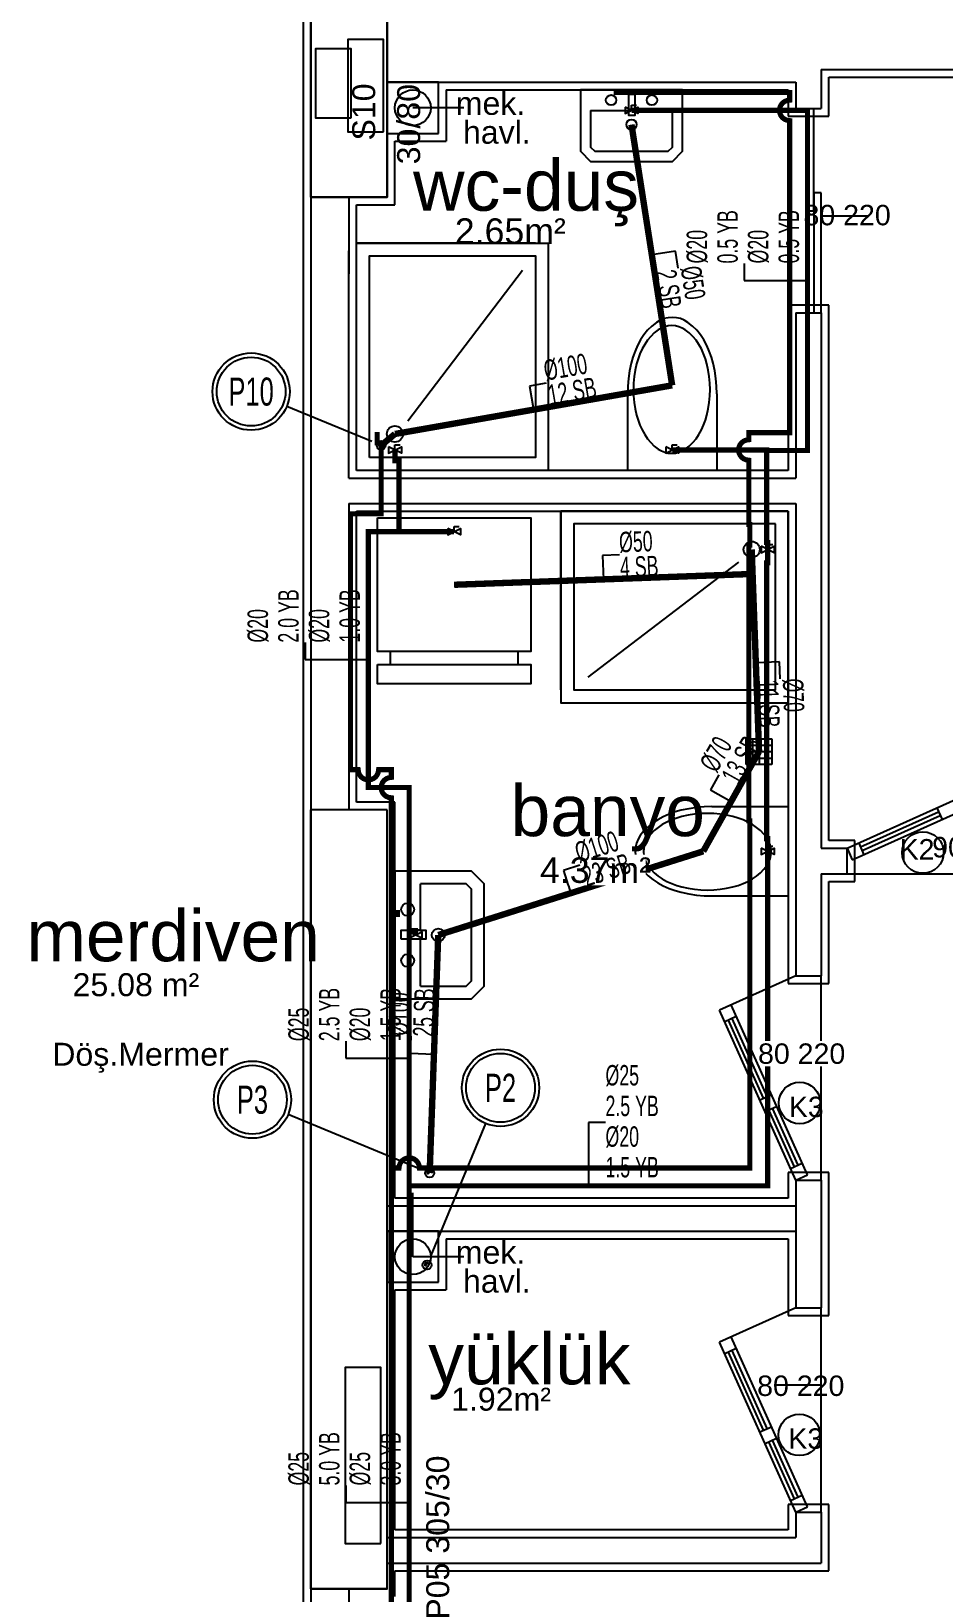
# Model space of a CAD drawing. Header units: centimetres. Extents: x -3962 to 30527, y -2 to 2802.
# Drawn here: x 11221 to 11578, y 1133 to 1744 of the extents above; entities that cross this region are included whole.
import ezdxf
from ezdxf.enums import TextEntityAlignment as Align

# ---------------------------------------------------------------- set-up
doc = ezdxf.new("R2010")
doc.units = ezdxf.units.CM
for name, pattern in [('BASMA HATTI', [31, 25, -6]), ('DASHED', [18, 12, -6]), ('PISSU HATTI', [26, 20, -6])]:
    doc.linetypes.add(name, pattern=pattern)
for name, color, linetype in [('MTY-PISSU-CAP', 211, 'CONTINUOUS'), ('MTY-PISSU-KOLON', 211, 'DASHED'), ('MTY-TEMIZSU-CAP', 101, 'CONTINUOUS'), ('MTY-VANA', 1, 'CONTINUOUS'), ('MTY-YUK-BIRIMI', 7, 'CONTINUOUS'), ('ROTAS-MIMARI', 8, 'CONTINUOUS'), ('ROTAS-MIMARI-KOLON', 8, 'CONTINUOUS'), ('ROTAS-MIMARI-YAZI', 8, 'CONTINUOUS'), ('ROTAS-PISSU-BORU-TAVANDAN', 6, 'PISSU HATTI'), ('ROTAS-PISSU-KOLONNO', 211, 'CONTINUOUS'), ('ROTAS-SICAKSU-BORU', 1, 'BASMA HATTI'), ('ROTAS-SOGUKSU-BORU', 5, 'CONTINUOUS'), ('ROTAS-TEFRIS', 15, 'CONTINUOUS')]:
    doc.layers.add(name, color=color, linetype=linetype)
doc.styles.add('ANOTATIVO', font='arial.ttf')
doc.styles.add('MTY_CAP', font='wturkce.SHX', dxfattribs={"width": 0.65, "height": 20})
doc.styles.add('MTYCAPLT', font='arial.ttf', dxfattribs={"width": 0.65, "height": 1})
doc.styles.add('ROTAS', font='arial.ttf')

# ---------------------------------------------------------------- blocks, each defined once
blk = doc.blocks.new('MTY-PIS SU CAP SB')
at = {"layer": 'MTY-PISSU-CAP'}
for p, q in [((0.833, 1.167), (0, 1.167)), ((0, 1.167), (0, 0))]:
    blk.add_line(p, q, dxfattribs=at)
at = {"layer": 'MTY-PISSU-CAP', "style": 'MTY_CAP', "width": 0.65}
blk.add_attdef('PSCP_001', (0.833, 1.29), '', height=1, dxfattribs=at)
at = {"layer": 'MTY-YUK-BIRIMI', "color": 211, "style": 'MTY_CAP', "width": 0.65}
blk.add_attdef('PS_001', (0.833, 0.066), '', height=1, dxfattribs=at)
blk = doc.blocks.new('MTY-PIS SU KOLON')
at = {"layer": 'MTY-PISSU-KOLON', "linetype": 'Continuous', "lineweight": -3}
blk.add_hatch(color=256, dxfattribs=at).paths.add_polyline_path([(-2.7, -0.1, 0.848135), (0, -0.1, -0.848135), (2.7, -0.1, 0.414214), (0, 2.6, 0.414214)])
blk.add_circle((0, 0), 3.5, dxfattribs=at)
blk = doc.blocks.new('MTY-KURESEL VANA')
at = {"layer": 'MTY-VANA'}
for p, q in [((0, 0), (0, 8)), ((0, 8), (8, 8))]:
    blk.add_line(p, q, dxfattribs=at)
blk.add_lwpolyline([(-10, 5), (-10, -5), (10, 5), (10, -5), (-10, 5)], dxfattribs=at)
at = {"layer": 'MTY-VANA', "style": 'MTYCAPLT', "width": 0.65}
blk.add_attdef('CAP', text='', height=10, dxfattribs=at).set_placement((-1.1, 0), align=Align.CENTER)
blk = doc.blocks.new('MTY-TEMIZ SU CAP MB')
at = {"layer": 'MTY-TEMIZSU-CAP'}
for p, q in [((0.833, 3.096), (0, 3.096)), ((0, 3.096), (0, 0))]:
    blk.add_line(p, q, dxfattribs=at)
at = {"layer": 'MTY-TEMIZSU-CAP', "style": 'MTY_CAP', "width": 0.65}
for tag, p in [('SOCP_001', (0.833, 4.917)), ('SCCP_001', (0.833, 1.917))]:
    blk.add_attdef(tag, p, '', height=1, dxfattribs=at)
at = {"layer": 'MTY-YUK-BIRIMI', "color": 101, "style": 'MTY_CAP', "width": 0.65}
for tag, p in [('SO_001', (0.833, 3.417)), ('SC_001', (0.833, 0.417))]:
    blk.add_attdef(tag, p, '', height=1, dxfattribs=at)
blk = doc.blocks.new('MTY-KOLON NO PIS SU')
at = {"color": 6, "linetype": 'Continuous', "ltscale": 100}
blk.add_circle((0, 0), 27.5, dxfattribs=at)
at = {"color": 7, "linetype": 'Continuous', "ltscale": 100}
blk.add_circle((0, 0), 24.5, dxfattribs=at)
at = {"style": 'ANOTATIVO', "width": 0.65}
blk.add_attdef('K', text='', height=20, dxfattribs=at).set_placement((0, 0), align=Align.MIDDLE_CENTER)

msp = doc.modelspace()

# ---------------------------------------------------------------- linework, layer by layer
at = {"layer": 'ROTAS-MIMARI'}
for p, q in [((11327.41, 1762.24), (11327.41, 1679.24)), ((11530.41, 1729.24), (11650.41, 1729.24)), ((11530.41, 1729.24), (11530.41, 1713.95)), ((11533.41, 1710.95), (11533.41, 1726.24)), ((11533.41, 1726.24), (11647.41, 1726.24)), ((11360.41, 1724.24), (11520.41, 1724.24)), ((11380.41, 1724.24), (11360.41, 1724.24)), ((11360.41, 1724.24), (11360.41, 1704.24)), ((11380.41, 1704.24), (11380.41, 1724.24)), ((11383.41, 1721.24), (11517.41, 1721.24)), ((11383.41, 1721.24), (11383.41, 1701.24)), ((11517.41, 1721.24), (11517.41, 1710.95)), ((11520.41, 1724.24), (11520.41, 1713.95)), ((11390.41, 1714.24), (11370.41, 1714.24)), ((11520.41, 1713.95), (11530.41, 1713.95)), ((11524.41, 1713.95), (11524.41, 1673.95)), ((11527.41, 1673.95), (11527.41, 1713.95)), ((11517.41, 1710.95), (11533.41, 1710.95)), ((11360.41, 1704.24), (11380.41, 1704.24)), ((11363.41, 1676.24), (11363.41, 1701.24)), ((11363.41, 1701.24), (11383.41, 1701.24)), ((11327.41, 1679.24), (11327.41, 1439.24)), ((11330.41, 1679.24), (11330.41, 1439.24)), ((11345.41, 1679.24), (11345.41, 1649.24)), ((11348.41, 1572.24), (11348.41, 1676.24)), ((11348.41, 1676.24), (11363.41, 1676.24)), ((11527.41, 1680.92), (11527.41, 1633.95)), ((11530.41, 1680.92), (11527.41, 1680.92)), ((11530.41, 1633.95), (11530.41, 1680.92)), ((11524.41, 1673.95), (11527.41, 1673.95)), ((11530.41, 1671.94), (11548.52, 1671.94)), ((11345.41, 1569.24), (11345.41, 1658.24)), ((11418.41, 1661.24), (11348.41, 1661.24)), ((11533.41, 1636.95), (11517.41, 1636.95)), ((11517.41, 1636.95), (11517.41, 1572.24)), ((11520.41, 1633.95), (11520.41, 1569.24)), ((11520.41, 1633.95), (11530.41, 1633.95)), ((11527.41, 1633.95), (11530.41, 1633.95)), ((11530.41, 1633.95), (11530.41, 1424.24)), ((11533.41, 1427.24), (11533.41, 1636.95)), ((11454.49, 1602.16), (11454.49, 1572.28)), ((11489.49, 1602.16), (11489.49, 1572.24)), ((11517.41, 1572.24), (11348.41, 1572.24)), ((11489.49, 1572.24), (11454.45, 1572.24)), ((11345.41, 1569.24), (11520.41, 1569.24)), ((11345.41, 1559.24), (11520.41, 1559.24)), ((11345.41, 1559.24), (11345.41, 1439.24)), ((11348.41, 1442.24), (11348.41, 1556.24)), ((11348.41, 1556.24), (11517.41, 1556.24)), ((11428.41, 1486.24), (11428.41, 1556.24)), ((11517.41, 1556.24), (11517.41, 1371.24)), ((11520.41, 1559.24), (11520.41, 1374.24)), ((11501.02, 1457.08), (11501.02, 1467.08)), ((11501.02, 1467.08), (11511.02, 1467.08)), ((11501.02, 1464.61), (11511.02, 1464.61)), ((11501.02, 1462.08), (11511.02, 1462.08)), ((11503.48, 1467.08), (11503.48, 1457.08)), ((11506.1, 1467.08), (11506.1, 1457.08)), ((11508.72, 1467.08), (11508.72, 1457.08)), ((11511.02, 1467.08), (11511.02, 1457.08)), ((11501.02, 1459.55), (11511.02, 1459.55)), ((11511.02, 1457.08), (11501.02, 1457.08)), ((11540.49, 1424.24), (11615.37, 1457.88)), ((11542.53, 1419.68), (11617.42, 1453.32)), ((11327.41, 1439.24), (11327.41, 1414.24)), ((11363.41, 1442.24), (11348.41, 1442.24)), ((11363.41, 1287.24), (11363.41, 1442.24)), ((11487.54, 1440.54), (11517.46, 1440.54)), ((11517.46, 1440.54), (11517.46, 1405.5)), ((11545.71, 1424.8), (11576.31, 1438.55)), ((11575.65, 1440.03), (11577.69, 1435.47)), ((11546.36, 1423.36), (11576.96, 1437.11)), ((11543.49, 1427.24), (11533.41, 1427.24)), ((11543.49, 1411.24), (11543.49, 1427.24)), ((11545.05, 1426.29), (11547.1, 1421.72)), ((11530.41, 1424.24), (11540.49, 1424.24)), ((11540.49, 1414.24), (11540.49, 1424.24)), ((11540.49, 1424.24), (11542.53, 1419.68)), ((11327.41, 1414.24), (11327.41, 1209.24)), ((11530.41, 1414.24), (11530.41, 1374.24)), ((11530.41, 1414.24), (11540.49, 1414.24)), ((11540.49, 1414.24), (11630.49, 1414.24)), ((11533.41, 1371.24), (11533.41, 1411.24)), ((11533.41, 1411.24), (11543.49, 1411.24)), ((11487.54, 1405.54), (11517.42, 1405.54)), ((11520.41, 1374.24), (11490.5, 1360.8)), ((11517.41, 1371.24), (11533.41, 1371.24)), ((11520.41, 1374.24), (11530.41, 1374.24)), ((11530.41, 1294.24), (11530.41, 1374.24)), ((11520.41, 1294.24), (11490.5, 1360.8)), ((11497.11, 1358.29), (11492.55, 1356.24)), ((11524.97, 1296.29), (11495.06, 1362.85)), ((11507.79, 1326.3), (11494.04, 1356.9)), ((11509.23, 1326.95), (11495.48, 1357.55)), ((11512.3, 1343.96), (11530.41, 1343.96)), ((11506.3, 1325.64), (11510.86, 1327.69)), ((11508.35, 1321.08), (11512.91, 1323.13)), ((11519.85, 1299.46), (11509.84, 1321.74)), ((11521.29, 1300.11), (11511.28, 1322.39)), ((11533.41, 1297.24), (11517.41, 1297.24)), ((11517.41, 1297.24), (11517.41, 1287.24)), ((11518.36, 1298.8), (11522.92, 1300.85)), ((11533.41, 1241.24), (11533.41, 1297.24)), ((11520.41, 1294.24), (11524.97, 1296.29)), ((11520.41, 1294.24), (11520.41, 1244.24)), ((11520.41, 1294.24), (11530.41, 1294.24)), ((11530.41, 1294.24), (11530.41, 1244.24)), ((11517.41, 1287.24), (11363.41, 1287.24)), ((11370.41, 1264.24), (11370.41, 1289.24)), ((11360.41, 1284.24), (11520.41, 1284.24)), ((11360.41, 1274.24), (11520.41, 1274.24)), ((11380.41, 1274.24), (11360.41, 1274.24)), ((11360.41, 1274.24), (11360.41, 1254.24)), ((11380.41, 1254.24), (11380.41, 1274.24)), ((11383.41, 1271.24), (11517.41, 1271.24)), ((11383.41, 1271.24), (11383.41, 1251.24)), ((11517.41, 1271.24), (11517.41, 1241.24)), ((11390.41, 1264.24), (11370.41, 1264.24)), ((11360.41, 1254.24), (11380.41, 1254.24)), ((11363.41, 1212.24), (11363.41, 1251.24)), ((11363.41, 1251.24), (11383.41, 1251.24)), ((11520.41, 1244.24), (11490.5, 1230.8)), ((11520.41, 1244.24), (11530.41, 1244.24)), ((11530.41, 1164.24), (11530.41, 1244.24)), ((11517.41, 1241.24), (11533.41, 1241.24)), ((11520.41, 1164.24), (11490.5, 1230.8)), ((11524.97, 1166.29), (11495.06, 1232.85)), ((11497.11, 1228.29), (11492.55, 1226.24)), ((11507.79, 1196.3), (11494.04, 1226.9)), ((11509.23, 1196.95), (11495.48, 1227.55)), ((11363.41, 1157.26), (11363.41, 1212.24)), ((11511.91, 1214.02), (11530.03, 1214.02)), ((11327.41, 1209.24), (11327.41, 1134.24)), ((11506.3, 1195.64), (11510.86, 1197.69)), ((11508.35, 1191.08), (11512.91, 1193.13)), ((11519.85, 1169.46), (11509.84, 1191.74)), ((11521.29, 1170.11), (11511.28, 1192.39)), ((11518.36, 1168.8), (11522.92, 1170.85)), ((11533.41, 1167.24), (11517.41, 1167.24)), ((11517.41, 1167.24), (11517.41, 1157.24)), ((11520.41, 1164.24), (11524.97, 1166.29)), ((11520.41, 1164.24), (11520.41, 1154.24)), ((11520.41, 1164.24), (11530.41, 1164.24)), ((11530.41, 1164.24), (11530.41, 1144.24)), ((11533.41, 1141.24), (11533.41, 1167.24)), ((11517.41, 1157.26), (11363.41, 1157.26)), ((11360.41, 1154.26), (11520.41, 1154.26)), ((11360.41, 1144.26), (11530.41, 1144.26)), ((11363.41, 1141.26), (11533.41, 1141.26)), ((11363.41, 1131.24), (11363.41, 1141.26)), ((11327.41, 1134.24), (11327.41, 1101.24)), ((11330.41, 1134.24), (11330.41, 1104.24)), ((11345.41, 1134.24), (11345.41, 1104.24))]:
    msp.add_line(p, q, dxfattribs=at)
for points in [[(11330.41, 1679.24), (11330.41, 1759.24)], [(11360.41, 1759.24), (11360.41, 1679.24)], [(11476.06, 1721.24), (11436.06, 1721.24), (11436.06, 1697.24), (11440.06, 1693.24), (11472.06, 1693.24), (11476.06, 1697.24), (11476.06, 1721.24)], [(11454.82, 1719.41), (11454.82, 1711.41), (11457.5, 1711.41), (11457.5, 1719.41), (11454.82, 1719.41)], [(11440.06, 1713.24), (11440.06, 1698.89), (11441.72, 1697.24), (11470.4, 1697.24), (11472.06, 1698.89), (11472.06, 1713.24)], [(11440.06, 1713.24), (11454.82, 1713.24)], [(11457.5, 1713.24), (11472.06, 1713.24)], [(11360.41, 1679.24), (11330.41, 1679.24)], [(11348.41, 1572.24), (11348.41, 1661.24), (11423.41, 1661.24), (11423.41, 1572.24), (11348.41, 1572.24)], [(11353.41, 1577.24), (11353.41, 1656.24), (11418.41, 1656.24), (11418.41, 1577.24), (11353.41, 1577.24)], [(11413.41, 1650.5), (11368.41, 1591.5)], [(11465.86, 1630.21), (11464.03, 1628.76), (11462.37, 1627.13), (11460.9, 1625.33), (11459.61, 1623.38)], [(11466.54, 1627.28), (11464.99, 1626.08), (11463.58, 1624.72), (11462.31, 1623.23), (11461.22, 1621.6)], [(11471.99, 1632.16), (11470.36, 1632.04), (11468.77, 1631.66), (11467.27, 1631.05), (11465.86, 1630.21)], [(11471.82, 1628.92), (11470.42, 1628.82), (11469.06, 1628.5), (11467.76, 1627.99), (11466.54, 1627.28)], [(11477.1, 1627.28), (11475.89, 1627.99), (11474.59, 1628.5), (11473.23, 1628.82), (11471.82, 1628.92)], [(11478.11, 1630.21), (11476.71, 1631.05), (11475.2, 1631.66), (11473.62, 1632.04), (11471.99, 1632.16)], [(11482.43, 1621.6), (11481.33, 1623.23), (11480.07, 1624.72), (11478.66, 1626.08), (11477.1, 1627.28)], [(11484.36, 1623.38), (11483.08, 1625.33), (11481.6, 1627.13), (11479.94, 1628.76), (11478.11, 1630.21)], [(11459.61, 1623.38), (11458.44, 1621.19), (11457.43, 1618.92), (11456.59, 1616.59), (11455.92, 1614.2)], [(11461.22, 1621.6), (11460.21, 1619.78), (11459.35, 1617.89), (11458.63, 1615.94), (11458.05, 1613.94)], [(11485.6, 1613.94), (11485.02, 1615.94), (11484.3, 1617.89), (11483.43, 1619.78), (11482.43, 1621.6)], [(11488.05, 1614.2), (11487.38, 1616.59), (11486.54, 1618.92), (11485.53, 1621.19), (11484.36, 1623.38)], [(11455.92, 1614.2), (11455.3, 1611.23), (11454.85, 1608.23), (11454.58, 1605.2), (11454.49, 1602.16)], [(11458.05, 1613.94), (11457.51, 1611.47), (11457.13, 1608.97), (11456.9, 1606.45), (11456.82, 1603.92)], [(11486.82, 1603.92), (11486.75, 1606.45), (11486.52, 1608.97), (11486.13, 1611.47), (11485.6, 1613.94)], [(11489.49, 1602.16), (11489.4, 1605.2), (11489.13, 1608.23), (11488.68, 1611.23), (11488.05, 1614.2)], [(11456.82, 1603.92), (11456.9, 1601.39), (11457.13, 1598.88), (11457.51, 1596.38), (11458.05, 1593.91)], [(11485.6, 1593.91), (11486.13, 1596.38), (11486.52, 1598.88), (11486.75, 1601.39), (11486.82, 1603.92)], [(11458.05, 1593.91), (11458.63, 1591.91), (11459.35, 1589.96), (11460.21, 1588.07), (11461.22, 1586.24)], [(11482.43, 1586.24), (11483.43, 1588.07), (11484.3, 1589.96), (11485.02, 1591.91), (11485.6, 1593.91)], [(11461.22, 1586.24), (11462.31, 1584.62), (11463.58, 1583.12), (11464.99, 1581.77), (11466.54, 1580.57)], [(11477.1, 1580.57), (11478.66, 1581.77), (11480.07, 1583.12), (11481.33, 1584.62), (11482.43, 1586.24)], [(11466.54, 1580.57), (11467.76, 1579.86), (11469.06, 1579.34), (11470.42, 1579.03), (11471.82, 1578.92)], [(11471.82, 1578.92), (11473.23, 1579.03), (11474.59, 1579.34), (11475.89, 1579.86), (11477.1, 1580.57)], [(11356.57, 1553.61), (11416.57, 1553.61), (11416.57, 1501.26), (11356.57, 1501.26), (11356.57, 1553.61)], [(11517.41, 1556.24), (11428.41, 1556.24), (11428.41, 1481.24), (11517.41, 1481.24), (11517.41, 1556.24)], [(11512.41, 1551.24), (11433.41, 1551.24), (11433.41, 1486.24), (11512.41, 1486.24), (11512.41, 1551.24)], [(11439.15, 1491.24), (11498.15, 1536.24)], [(11361.57, 1501.26), (11361.57, 1496.26)], [(11411.57, 1501.26), (11411.57, 1496.26)], [(11356.57, 1496.26), (11416.57, 1496.26), (11416.57, 1488.61), (11356.57, 1488.61), (11356.57, 1496.26)], [(11360.41, 1439.24), (11330.41, 1439.24)], [(11330.41, 1134.24), (11330.41, 1439.24)], [(11360.41, 1134.24), (11360.41, 1439.24)], [(11475.5, 1439.11), (11473.11, 1438.44), (11470.78, 1437.6), (11468.51, 1436.59), (11466.32, 1435.42)], [(11487.54, 1440.54), (11484.5, 1440.45), (11481.47, 1440.18), (11478.47, 1439.74), (11475.5, 1439.11)], [(11485.78, 1437.88), (11483.25, 1437.8), (11480.73, 1437.57), (11478.23, 1437.19), (11475.76, 1436.65)], [(11495.79, 1436.65), (11493.32, 1437.19), (11490.82, 1437.57), (11488.31, 1437.8), (11485.78, 1437.88)], [(11466.32, 1435.42), (11464.37, 1434.14), (11462.57, 1432.66), (11460.94, 1431), (11459.49, 1429.17)], [(11468.1, 1433.48), (11466.47, 1432.39), (11464.98, 1431.13), (11463.62, 1429.71), (11462.42, 1428.16)], [(11475.76, 1436.65), (11473.76, 1436.08), (11471.81, 1435.35), (11469.92, 1434.49), (11468.1, 1433.48)], [(11503.46, 1433.48), (11501.63, 1434.49), (11499.74, 1435.35), (11497.79, 1436.08), (11495.79, 1436.65)], [(11509.13, 1428.16), (11507.93, 1429.71), (11506.58, 1431.13), (11505.08, 1432.39), (11503.46, 1433.48)], [(11459.49, 1429.17), (11458.65, 1427.77), (11458.04, 1426.26), (11457.66, 1424.68), (11457.54, 1423.04)], [(11462.42, 1428.16), (11461.71, 1426.94), (11461.2, 1425.64), (11460.88, 1424.28), (11460.78, 1422.88)], [(11510.78, 1422.88), (11510.67, 1424.28), (11510.36, 1425.64), (11509.84, 1426.94), (11509.13, 1428.16)], [(11457.54, 1423.04), (11457.66, 1421.41), (11458.04, 1419.83), (11458.65, 1418.32), (11459.49, 1416.92)], [(11460.78, 1422.88), (11460.88, 1421.48), (11461.2, 1420.11), (11461.71, 1418.81), (11462.42, 1417.6)], [(11509.13, 1417.6), (11509.84, 1418.81), (11510.36, 1420.11), (11510.67, 1421.48), (11510.78, 1422.88)], [(11363.41, 1415.25), (11363.41, 1365.25), (11393.41, 1365.25), (11398.41, 1370.25), (11398.41, 1410.25), (11393.41, 1415.25), (11363.41, 1415.25)], [(11459.49, 1416.92), (11460.94, 1415.09), (11462.57, 1413.43), (11464.37, 1411.95), (11466.32, 1410.67)], [(11462.42, 1417.6), (11463.62, 1416.04), (11464.98, 1414.63), (11466.47, 1413.37), (11468.1, 1412.27)], [(11503.46, 1412.27), (11505.08, 1413.37), (11506.58, 1414.63), (11507.93, 1416.04), (11509.13, 1417.6)], [(11373.41, 1370.25), (11391.34, 1370.25), (11393.41, 1372.32), (11393.41, 1408.18), (11391.34, 1410.25), (11373.41, 1410.25)], [(11373.41, 1392.05), (11373.41, 1410.25)], [(11466.32, 1410.67), (11468.51, 1409.5), (11470.78, 1408.49), (11473.11, 1407.65), (11475.5, 1406.98)], [(11468.1, 1412.27), (11469.92, 1411.27), (11471.81, 1410.4), (11473.76, 1409.68), (11475.76, 1409.1)], [(11475.5, 1406.98), (11478.47, 1406.35), (11481.47, 1405.9), (11484.5, 1405.63), (11487.54, 1405.54)], [(11475.76, 1409.1), (11478.23, 1408.57), (11480.73, 1408.19), (11483.25, 1407.95), (11485.78, 1407.88)], [(11485.78, 1407.88), (11488.31, 1407.95), (11490.82, 1408.19), (11493.32, 1408.57), (11495.79, 1409.1)], [(11495.79, 1409.1), (11497.79, 1409.68), (11499.74, 1410.4), (11501.63, 1411.27), (11503.46, 1412.27)], [(11365.69, 1388.7), (11375.69, 1388.7), (11375.69, 1392.05), (11365.69, 1392.05), (11365.69, 1388.7)], [(11373.41, 1370.25), (11373.41, 1388.7)], [(11360.41, 1134.24), (11330.41, 1134.24)]]:
    msp.add_lwpolyline(points, dxfattribs=at)
for centre, radius in [((11370.41, 1714.24), 7), ((11448.06, 1717.24), 2.02), ((11464.06, 1717.24), 2.02), ((11456.06, 1707.67), 2.02), ((11363.41, 1586.5), 3.16), ((11503.15, 1541.24), 3.16), ((11570.18, 1422.56), 8.14), ((11368.41, 1400.25), 2.52), ((11380.37, 1390.25), 2.52), ((11368.41, 1380.25), 2.52), ((11521.91, 1324.47), 8.14), ((11370.41, 1264.24), 7), ((11521.8, 1194.48), 8.14)]:
    msp.add_circle(centre, radius, dxfattribs=at)
at = {"layer": 'ROTAS-MIMARI-KOLON'}
for points in [[(11360.41, 1759.24), (11330.41, 1759.24), (11330.41, 1679.24), (11360.41, 1679.24), (11360.41, 1759.24)], [(11346.23, 1710.27), (11346.23, 1737.3), (11332.27, 1737.3), (11332.27, 1710.27), (11346.23, 1710.27)], [(11358.89, 1704.86), (11358.89, 1740.98), (11344.92, 1740.98), (11344.92, 1704.86), (11358.89, 1704.86)], [(11360.41, 1439.24), (11330.41, 1439.24), (11330.41, 1134.24), (11360.41, 1134.24), (11360.41, 1439.24)], [(11357.9, 1151.91), (11357.9, 1220.88), (11343.93, 1220.88), (11343.93, 1151.91), (11357.9, 1151.91)]]:
    msp.add_lwpolyline(points, dxfattribs=at)
at = {"layer": 'ROTAS-PISSU-BORU-TAVANDAN', "const_width": 2.5}
for points in [[(11456.06, 1707.67), (11471.99, 1605.54)], [(11471.99, 1605.54), (11363.41, 1586.5)], [(11363.41, 1586.5), (11358, 1582)], [(11503.15, 1541.24), (11503.49, 1531.67)], [(11386.57, 1527.43), (11503.49, 1531.67)], [(11503.49, 1531.67), (11506.02, 1462.08)], [(11506.02, 1462.08), (11484.16, 1423.04)], [(11484.16, 1423.04), (11380.37, 1390.25)], [(11380.37, 1390.25), (11377, 1297)]]:
    msp.add_lwpolyline(points, dxfattribs=at)
at = {"layer": 'ROTAS-PISSU-KOLONNO'}
for p, q in [((11354.3, 1583.53), (11321.04, 1597.31)), ((11373.3, 1298.53), (11321.57, 1319.96)), ((11377.53, 1264.7), (11398.96, 1316.43))]:
    msp.add_line(p, q, dxfattribs=at)
at = {"layer": 'ROTAS-SICAKSU-BORU', "const_width": 2}
for points in [[(11362, 1299), (11365, 1299), (11365.14, 1300.04), (11365.54, 1301), (11366.17, 1301.83), (11367, 1302.46), (11367.96, 1302.86), (11369, 1303), (11370.04, 1302.86), (11371, 1302.46), (11371.83, 1301.83), (11372.46, 1301), (11372.86, 1300.04), (11373, 1299), (11502.41, 1299), (11502.41, 1430.04), (11502.41, 1435), (11502, 1435), (11502, 1543), (11502.41, 1543), (11502.41, 1547), (11502.41, 1548.24), (11502.41, 1551), (11502, 1551), (11502, 1576.23), (11500.96, 1576.37), (11500, 1576.77), (11499.17, 1577.4), (11498.54, 1578.23), (11498.14, 1579.2), (11498, 1580.23), (11498.14, 1581.27), (11498.54, 1582.23), (11499.17, 1583.06), (11500, 1583.7), (11500.96, 1584.1), (11502, 1584.23), (11502, 1587), (11518, 1587), (11518, 1709.23), (11516.96, 1709.37), (11516, 1709.77), (11515.17, 1710.4), (11514.54, 1711.23), (11514.14, 1712.2), (11514, 1713.23), (11514.14, 1714.27), (11514.54, 1715.23), (11515.17, 1716.06), (11516, 1716.7), (11516.96, 1717.1), (11518, 1717.23), (11518, 1720.24), (11449.06, 1720.24)], [(11362, 1399), (11362, 1444), (11360.96, 1444.14), (11360, 1444.54), (11359.17, 1445.17), (11358.54, 1446), (11358.14, 1446.96), (11358, 1448), (11358.14, 1449.04), (11358.54, 1450), (11359.17, 1450.83), (11360, 1451.46), (11360.96, 1451.86), (11362, 1452), (11362, 1455), (11357, 1455), (11356.86, 1453.96), (11356.46, 1453), (11355.83, 1452.17), (11355, 1451.54), (11354.04, 1451.14), (11353, 1451), (11351.96, 1451.14), (11351, 1451.54), (11350.17, 1452.17), (11349.54, 1453), (11349.14, 1453.96), (11349, 1455), (11346, 1455), (11346, 1555.24), (11358, 1555.24), (11358, 1583), (11356.41, 1583), (11356.41, 1587.24)], [(11362, 1299), (11362, 1399)], [(11362, 1399), (11364.41, 1399), (11364.41, 1397.25)], [(11230, 712.15), (11226, 712.15), (11226, 823), (11226.86, 823), (11226.86, 827.39), (11226.86, 963), (11362, 963), (11362, 1040), (11360.96, 1040.13), (11360, 1040.53), (11359.17, 1041.17), (11358.54, 1042), (11358.14, 1042.96), (11358, 1044), (11358.14, 1045.03), (11358.54, 1046), (11359.17, 1046.83), (11360, 1047.46), (11360.96, 1047.86), (11362, 1048), (11362, 1051), (11362, 1299)]]:
    msp.add_lwpolyline(points, dxfattribs=at)
at = {"layer": 'ROTAS-SOGUKSU-BORU', "const_width": 2}
for points in [[(11509, 1580), (11525, 1580), (11525, 1713.24), (11456.06, 1713.24)], [(11365, 1548.24), (11365, 1576), (11363.41, 1576), (11363.41, 1580.24)], [(11369, 1292), (11509.41, 1292), (11509.41, 1423.04), (11509.41, 1428), (11509, 1428), (11509, 1536), (11509.41, 1536), (11509.41, 1540), (11509.41, 1541.24), (11509.41, 1544), (11509, 1544), (11509, 1580)], [(11471.99, 1580.24), (11509, 1580.24), (11509, 1580)], [(11369, 1392), (11369, 1448), (11353, 1448), (11353, 1548.24), (11365, 1548.24)], [(11365, 1548.24), (11386.57, 1548.24)], [(11369, 1292), (11369, 1392)], [(11369, 1392), (11371.41, 1392), (11371.41, 1390.25)], [(11369, 1044), (11369, 1292)]]:
    msp.add_lwpolyline(points, dxfattribs=at)

# ---------------------------------------------------------------- block references
at = {"layer": 'ROTAS-PISSU-KOLONNO'}
ref = msp.add_blockref('MTY-KOLON NO PIS SU', (11307.07, 1603.1), dxfattribs=dict(at, xscale=0.55, yscale=0.55))
ref.add_attrib('K', 'P10', dxfattribs={"height": 11, "style": 'ANOTATIVO', "width": 0.65}).set_placement((11307.07, 1603.1), align=Align.MIDDLE_CENTER)
ref = msp.add_blockref('MTY-KOLON NO PIS SU', (11404.75, 1330.41), dxfattribs=dict(at, xscale=0.55, yscale=0.55))
ref.add_attrib('K', 'P2', dxfattribs={"height": 11, "style": 'ANOTATIVO', "width": 0.65}).set_placement((11404.75, 1330.41), align=Align.MIDDLE_CENTER)
ref = msp.add_blockref('MTY-KOLON NO PIS SU', (11307.59, 1325.75), dxfattribs=dict(at, xscale=0.55, yscale=0.55))
ref.add_attrib('K', 'P3', dxfattribs={"height": 11, "style": 'ANOTATIVO', "width": 0.65}).set_placement((11307.59, 1325.75), align=Align.MIDDLE_CENTER)
at = {"layer": 'ROTAS-TEFRIS'}
for name, p, xscale, yscale in [('MTY-KURESEL VANA', (11456.06, 1713.24), 0.25, 0.25), ('MTY-PIS SU KOLON', (11358, 1582), 0.5, 0.5), ('MTY-KURESEL VANA', (11363.41, 1580.24), 0.25, 0.25), ('MTY-KURESEL VANA', (11471.99, 1580.24), 0.25, 0.25), ('MTY-KURESEL VANA', (11386.57, 1548.24), 0.25, 0.25), ('MTY-KURESEL VANA', (11509.41, 1541.24), 0.25, 0.25), ('MTY-KURESEL VANA', (11509.41, 1423.04), 0.25, 0.25), ('MTY-KURESEL VANA', (11371.41, 1390.25), 0.25, 0.25), ('MTY-PIS SU KOLON', (11377, 1297), 0.5, 0.5), ('MTY-PIS SU KOLON', (11376, 1261), 0.5, 0.5)]:
    msp.add_blockref(name, p, dxfattribs=dict(at, xscale=xscale, yscale=yscale))
ref = msp.add_blockref('MTY-TEMIZ SU CAP MB', (11525, 1646.62), dxfattribs=dict(at, xscale=8, yscale=8, rotation=90))
ref.add_attrib('SCCP_001', 'Ø20', (11509.67, 1653.28), dxfattribs={"height": 8, "rotation": 90, "style": 'MTY_CAP', "width": 0.65})
ref.add_attrib('SC_001', '0.5 YB', (11521.67, 1653.28), dxfattribs={"color": 101, "height": 8, "rotation": 90, "style": 'MTY_CAP', "width": 0.65})
ref.add_attrib('SO_001', '0.5 YB', (11497.67, 1653.28), dxfattribs={"color": 101, "height": 8, "rotation": 90, "style": 'MTY_CAP', "width": 0.65})
ref.add_attrib('SOCP_001', 'Ø20', (11485.67, 1653.28), dxfattribs={"height": 8, "rotation": 90, "style": 'MTY_CAP', "width": 0.65})
ref = msp.add_blockref('MTY-PIS SU CAP SB', (11464.02, 1656.61), dxfattribs=dict(at, xscale=8, yscale=8, rotation=-81.13425011792584))
ref.add_attrib('PSCP_001', 'Ø50', (11475.25, 1651.61), dxfattribs={"height": 8, "rotation": 278.86575, "style": 'MTY_CAP', "width": 0.65})
ref.add_attrib('PS_001', '2 SB', (11465.57, 1650.1), dxfattribs={"color": 211, "height": 8, "rotation": 278.86575, "style": 'MTY_CAP', "width": 0.65})
ref = msp.add_blockref('MTY-PIS SU CAP SB', (11417.7, 1596.02), dxfattribs=dict(at, xscale=8, yscale=8, rotation=9.947257526551596))
ref.add_attrib('PSCP_001', 'Ø100', (11422.48, 1607.34), dxfattribs={"height": 8, "rotation": 9.94726, "style": 'MTY_CAP', "width": 0.65})
ref.add_attrib('PS_001', '12 SB', (11424.18, 1597.69), dxfattribs={"color": 211, "height": 8, "rotation": 9.94726, "style": 'MTY_CAP', "width": 0.65})
ref = msp.add_blockref('MTY-PIS SU CAP SB', (11445.03, 1529.55), dxfattribs=dict(at, xscale=8, yscale=8, rotation=2.076658288006936))
ref.add_attrib('PSCP_001', 'Ø50', (11451.32, 1540.11), dxfattribs={"height": 8, "rotation": 2.07666, "style": 'MTY_CAP', "width": 0.65})
ref.add_attrib('PS_001', '4 SB', (11451.68, 1530.32), dxfattribs={"color": 211, "height": 8, "rotation": 2.07666, "style": 'MTY_CAP', "width": 0.65})
ref = msp.add_blockref('MTY-TEMIZ SU CAP MB', (11353, 1498.12), dxfattribs=dict(at, xscale=8, yscale=8, rotation=90))
ref.add_attrib('SCCP_001', 'Ø20', (11337.67, 1504.78), dxfattribs={"height": 8, "rotation": 90, "style": 'MTY_CAP', "width": 0.65})
ref.add_attrib('SC_001', '1.0 YB', (11349.67, 1504.78), dxfattribs={"color": 101, "height": 8, "rotation": 90, "style": 'MTY_CAP', "width": 0.65})
ref.add_attrib('SO_001', '2.0 YB', (11325.67, 1504.78), dxfattribs={"color": 101, "height": 8, "rotation": 90, "style": 'MTY_CAP', "width": 0.65})
ref.add_attrib('SOCP_001', 'Ø20', (11313.67, 1504.78), dxfattribs={"height": 8, "rotation": 90, "style": 'MTY_CAP', "width": 0.65})
ref = msp.add_blockref('MTY-PIS SU CAP SB', (11504.76, 1496.88), dxfattribs=dict(at, xscale=8, yscale=8, rotation=-87.9233417119844))
ref.add_attrib('PSCP_001', 'Ø70', (11515.31, 1490.59), dxfattribs={"height": 8, "rotation": 272.07666, "style": 'MTY_CAP', "width": 0.65})
ref.add_attrib('PS_001', '11 SB', (11505.52, 1490.23), dxfattribs={"color": 211, "height": 8, "rotation": 272.07666, "style": 'MTY_CAP', "width": 0.65})
ref = msp.add_blockref('MTY-PIS SU CAP SB', (11495.09, 1442.56), dxfattribs=dict(at, xscale=8, yscale=8, rotation=60.74992611833376))
ref.add_attrib('PSCP_001', 'Ø70', (11489.34, 1453.42), dxfattribs={"height": 8, "rotation": 60.74993, "style": 'MTY_CAP', "width": 0.65})
ref.add_attrib('PS_001', '13 SB', (11497.89, 1448.63), dxfattribs={"color": 211, "height": 8, "rotation": 60.74993, "style": 'MTY_CAP', "width": 0.65})
ref = msp.add_blockref('MTY-TEMIZ SU CAP MB', (11369, 1342), dxfattribs=dict(at, xscale=8, yscale=8, rotation=90))
ref.add_attrib('SCCP_001', 'Ø20', (11353.67, 1348.67), dxfattribs={"height": 8, "rotation": 90, "style": 'MTY_CAP', "width": 0.65})
ref.add_attrib('SC_001', '1.5 YB', (11365.67, 1348.67), dxfattribs={"color": 101, "height": 8, "rotation": 90, "style": 'MTY_CAP', "width": 0.65})
ref.add_attrib('SO_001', '2.5 YB', (11341.67, 1348.67), dxfattribs={"color": 101, "height": 8, "rotation": 90, "style": 'MTY_CAP', "width": 0.65})
ref.add_attrib('SOCP_001', 'Ø25', (11329.67, 1348.67), dxfattribs={"height": 8, "rotation": 90, "style": 'MTY_CAP', "width": 0.65})
ref = msp.add_blockref('MTY-PIS SU CAP SB', (11378.68, 1343.62), dxfattribs=dict(at, xscale=8, yscale=8, rotation=87.93125703215497))
ref.add_attrib('PSCP_001', 'Ø100', (11368.61, 1350.66), dxfattribs={"height": 8, "rotation": 87.93126, "style": 'MTY_CAP', "width": 0.65})
ref.add_attrib('PS_001', '25 SB', (11378.4, 1350.31), dxfattribs={"color": 211, "height": 8, "rotation": 87.93126, "style": 'MTY_CAP', "width": 0.65})
ref = msp.add_blockref('MTY-TEMIZ SU CAP MB', (11439.21, 1292), dxfattribs=dict(at, xscale=8, yscale=8))
ref.add_attrib('SCCP_001', 'Ø20', (11445.87, 1307.33), dxfattribs={"height": 8, "style": 'MTY_CAP', "width": 0.65})
ref.add_attrib('SC_001', '1.5 YB', (11445.87, 1295.33), dxfattribs={"color": 101, "height": 8, "style": 'MTY_CAP', "width": 0.65})
ref.add_attrib('SO_001', '2.5 YB', (11445.87, 1319.33), dxfattribs={"color": 101, "height": 8, "style": 'MTY_CAP', "width": 0.65})
ref.add_attrib('SOCP_001', 'Ø25', (11445.87, 1331.33), dxfattribs={"height": 8, "style": 'MTY_CAP', "width": 0.65})
ref = msp.add_blockref('MTY-TEMIZ SU CAP MB', (11369, 1168), dxfattribs=dict(at, xscale=8, yscale=8, rotation=90))
ref.add_attrib('SCCP_001', 'Ø25', (11353.67, 1174.67), dxfattribs={"height": 8, "rotation": 90, "style": 'MTY_CAP', "width": 0.65})
ref.add_attrib('SC_001', '3.0 YB', (11365.67, 1174.67), dxfattribs={"color": 101, "height": 8, "rotation": 90, "style": 'MTY_CAP', "width": 0.65})
ref.add_attrib('SO_001', '5.0 YB', (11341.67, 1174.67), dxfattribs={"color": 101, "height": 8, "rotation": 90, "style": 'MTY_CAP', "width": 0.65})
ref.add_attrib('SOCP_001', 'Ø25', (11329.67, 1174.67), dxfattribs={"height": 8, "rotation": 90, "style": 'MTY_CAP', "width": 0.65})

# ---------------------------------------------------------------- texts
at = {"layer": 'ROTAS-MIMARI-YAZI', "style": 'ROTAS'}
for s, p in [('S10', (11351.17, 1712.6)), ('30/80', (11368.77, 1707.84)), ('P05 305/30', (11380.16, 1154.24))]:
    msp.add_text(s, height=9, rotation=90, dxfattribs=at).set_placement(p, align=Align.MIDDLE_CENTER)
for s, height, p in [('mek.', 9, (11400.84, 1715.99)), ('havl.', 9, (11403.32, 1704.68)), ('wc-duş', 20, (11414.74, 1683.92)), ('80 220', 8, (11540.51, 1672.23)), ('2.65m²', 10, (11408.6, 1665.95)), ('K2', 8, (11567.91, 1423.83)), ('90 220', 8, (11590.9, 1424.66)), ('merdiven', 20, (11276.54, 1389.98)), ('25.08 m²', 9, (11261.95, 1370.8)), ('Döş.Mermer', 9, (11263.75, 1343.56)), ('K3', 8, (11524.53, 1322.92)), ('mek.', 9, (11400.84, 1265.99)), ('havl.', 9, (11403.32, 1254.68)), ('yüklük', 20, (11416.06, 1224.28)), ('80 220', 8, (11522.36, 1213.72)), ('1.92m²', 9, (11404.96, 1208.46)), ('K3', 8, (11524.32, 1193.03))]:
    msp.add_text(s, height=height, dxfattribs=at).set_placement(p, align=Align.MIDDLE_CENTER)

# ---------------------------------------------------------------- next in the draw order: wipeouts: each hides what was drawn before it
for points in [[(11461.56, 1409.67), (11422.36, 1409.67), (11422.36, 1421.67), (11461.56, 1421.67)], [(11538.58, 1338.8), (11506.82, 1338.8), (11506.82, 1348.8), (11538.58, 1348.8)]]:
    msp.add_wipeout(points)

# ---------------------------------------------------------------- next in the draw order: block references
at = {"layer": 'ROTAS-TEFRIS'}
ref = msp.add_blockref('MTY-PIS SU CAP SB', (11432.26, 1406.65), dxfattribs=dict(at, xscale=8, yscale=8, rotation=17.53544171865846))
ref.add_attrib('PSCP_001', 'Ø100', (11435.51, 1418.49), dxfattribs={"height": 8, "rotation": 17.53544, "style": 'MTY_CAP', "width": 0.65})
ref.add_attrib('PS_001', '23 SB', (11438.46, 1409.15), dxfattribs={"color": 211, "height": 8, "rotation": 17.53544, "style": 'MTY_CAP', "width": 0.65})

# ---------------------------------------------------------------- next in the draw order: texts
at = {"layer": 'ROTAS-MIMARI-YAZI', "style": 'ROTAS'}
for s, height, p in [('banyo', 20, (11446.75, 1438.99)), ('4.37m²', 10, (11441.96, 1415.67)), ('80 220', 8, (11522.7, 1343.8))]:
    msp.add_text(s, height=height, dxfattribs=at).set_placement(p, align=Align.MIDDLE_CENTER)

doc.saveas('drawing.dxf')
